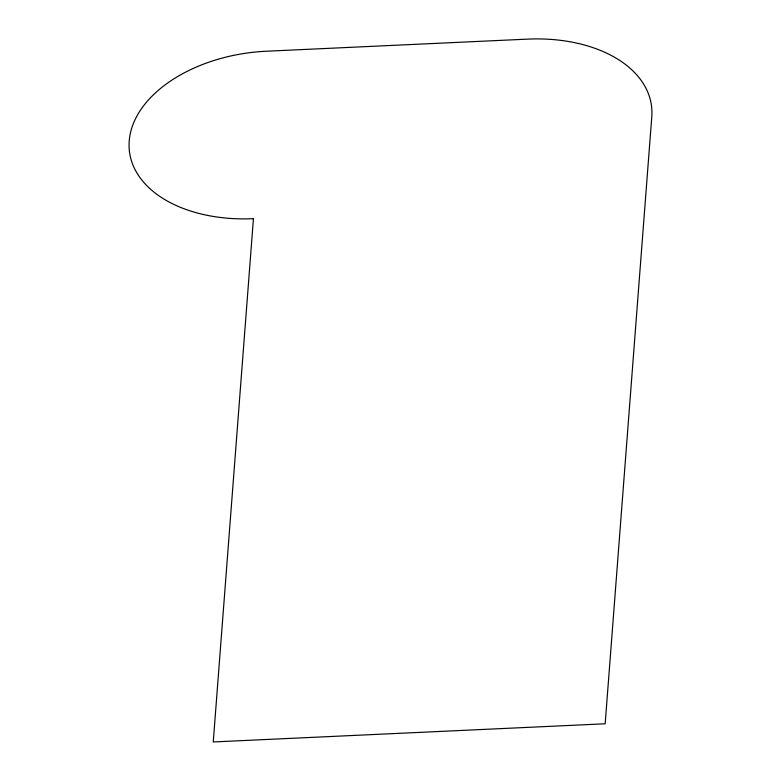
<?xml version="1.0" encoding="UTF-8"?>
<svg xmlns="http://www.w3.org/2000/svg" width="781" height="781" viewBox="0 0 781 781"><rect width="100%" height="100%" fill="white"/><g stroke="black" fill="none" stroke-linecap="round" stroke-linejoin="round"><path stroke-width="1.17" d="M253.435 218.68L213.252 741.95L605.168 723.782L651.784 116.789A131.462 82.903 -7.4 0 0 527.565 39.128L266.292 51.234A131.462 82.903 -7.4 0 0 129.216 141.01A131.462 82.903 -7.4 0 0 253.435 218.68"/></g></svg>
